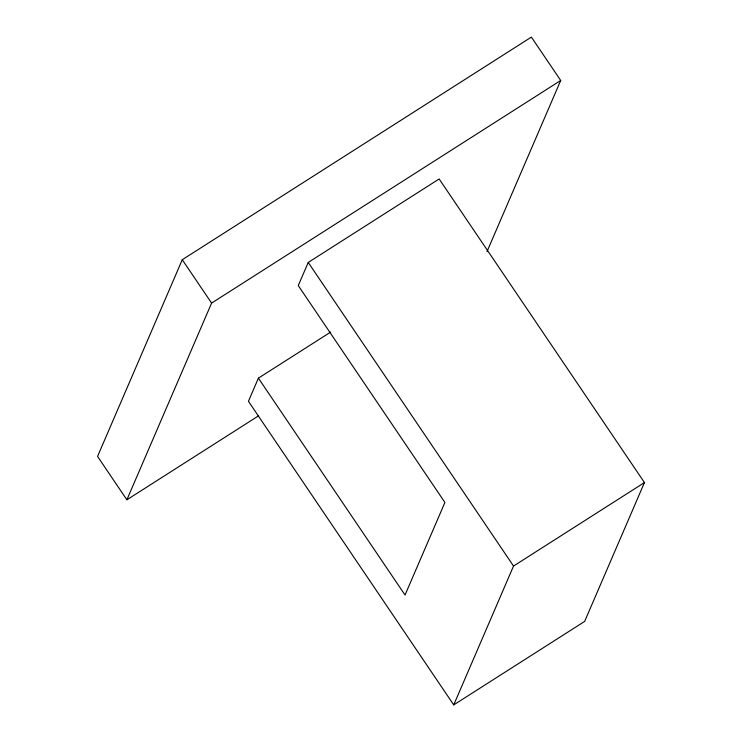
<?xml version="1.0" encoding="UTF-8"?>
<svg xmlns="http://www.w3.org/2000/svg" width="742" height="742" viewBox="0 0 742 742"><rect width="100%" height="100%" fill="white"/><g stroke="black" fill="none" stroke-linecap="round" stroke-linejoin="round"><path stroke-width="1.11" d="M486.984 251.659L560.711 80.47L531.374 37.1L182.263 259.719L97.554 456.423L126.882 499.793L258.531 415.845M126.882 499.793L211.591 303.088L560.711 80.47M258.401 378.151L248.44 401.292L453.733 704.9L584.65 621.416L644.446 482.569L439.153 178.97L308.236 262.445L298.265 285.587L444.912 502.455L405.039 595.019L258.401 378.151L330.7 332.054M453.733 704.9L513.529 566.053L644.446 482.569M308.236 262.445L513.529 566.053M182.263 259.719L211.591 303.088"/></g></svg>
